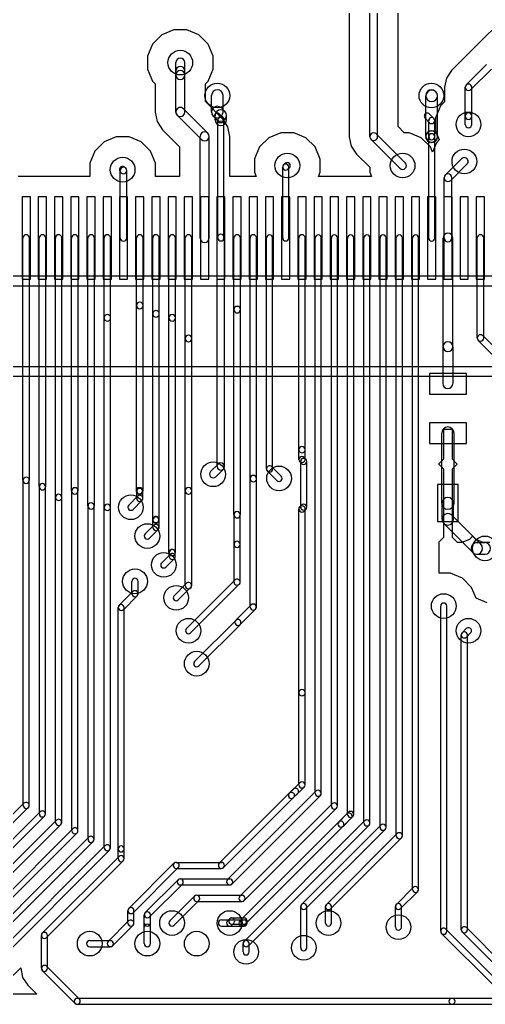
# Model space of a CAD drawing. Extents: x -29274 to 69862, y 24345 to 162744.
# Drawn here: x 19800 to 25454, y 43283 to 55242 of the extents above; entities that cross this region are included whole.
import ezdxf

# ---------------------------------------------------------------- set-up
doc = ezdxf.new("R2010")
doc.units = 0
doc.layers.add('BLACK', color=1, linetype='CONTINUOUS')

msp = doc.modelspace()

# ---------------------------------------------------------------- linework, layer by layer
at = {"layer": 'BLACK'}
for p, q in [((24053, 53820), (24053, 56920)), ((24147, 53820), (24147, 56920)), ((23803, 56653), (23803, 53820)), ((23803, 56653), (23803, 53820)), ((24397, 53943), (24397, 56653)), ((24397, 53943), (24397, 56653)), ((25795, 55375), (25295, 54875)), ((25795, 55375), (25295, 54875)), ((21524, 55058), (21412, 54946)), ((21524, 55058), (21412, 54946)), ((21671, 55119), (21524, 55058)), ((21671, 55119), (21524, 55058)), ((21830, 55119), (21671, 55119)), ((21830, 55119), (21671, 55119)), ((21976, 55058), (21830, 55119)), ((21976, 55058), (21830, 55119)), ((22088, 54946), (21976, 55058)), ((22088, 54946), (21976, 55058)), ((21412, 54946), (21351, 54800)), ((21412, 54946), (21351, 54800)), ((22149, 54799), (22088, 54946)), ((22149, 54799), (22088, 54946)), ((21351, 54800), (21351, 54641)), ((21351, 54800), (21351, 54641)), ((22149, 54640), (22149, 54799)), ((22149, 54640), (22149, 54799)), ((25295, 54875), (25045, 54625)), ((25295, 54875), (25045, 54625)), ((21695, 54570), (21695, 54720)), ((21805, 54570), (21805, 54720)), ((25471, 54698), (25222, 54449)), ((21351, 54641), (21412, 54494)), ((21351, 54641), (21412, 54494)), ((21695, 54570), (21695, 54620)), ((21695, 54120), (21695, 54570)), ((21805, 54570), (21805, 54620)), ((21805, 54120), (21805, 54570)), ((22088, 54494), (22149, 54640)), ((22088, 54494), (22149, 54640)), ((24982, 54531), (24960, 54420)), ((24982, 54531), (24960, 54420)), ((25045, 54625), (24982, 54531)), ((25045, 54625), (24982, 54531)), ((25528, 54641), (25279, 54392)), ((21412, 54494), (21445, 54461)), ((21412, 54494), (21445, 54461)), ((21445, 54461), (21445, 54120)), ((21445, 54461), (21445, 54120)), ((22055, 54461), (22088, 54494)), ((22055, 54461), (22088, 54494)), ((22055, 54247), (22055, 54461)), ((22055, 54247), (22055, 54461)), ((24960, 54420), (24960, 54244)), ((24960, 54420), (24960, 54244)), ((25210, 54070), (25210, 54420)), ((25290, 54070), (25290, 54420)), ((22130, 54120), (22130, 54320)), ((22270, 54120), (22270, 54320)), ((24734, 53824), (24734, 54316)), ((24850, 54369), (24853, 54366)), ((24874, 53824), (24874, 54316)), ((22259, 54042), (22055, 54247)), ((22259, 54042), (22055, 54247)), ((24751, 54270), (24754, 54267)), ((24912, 54196), (24851, 54050)), ((24912, 54196), (24851, 54050)), ((24960, 54244), (24912, 54196)), ((24960, 54244), (24912, 54196)), ((21445, 54120), (21468, 54003)), ((21445, 54120), (21468, 54003)), ((22007, 53785), (21711, 54081)), ((22085, 53863), (21789, 54159)), ((22150, 54071), (22193, 54028)), ((22173, 54027), (22173, 54077)), ((22268, 54054), (22226, 54096)), ((22249, 54170), (22292, 54127)), ((22313, 54027), (22313, 54077)), ((24830, 54042), (24776, 54096)), ((25210, 53970), (25210, 54070)), ((25290, 53970), (25290, 54070)), ((21468, 54003), (21534, 53904)), ((21468, 54003), (21534, 53904)), ((22216, 54002), (22174, 54044)), ((22206, 52591), (22206, 54027)), ((22262, 54040), (22259, 54042)), ((22262, 54040), (22259, 54042)), ((22328, 53941), (22262, 54040)), ((22328, 53941), (22262, 54040)), ((22280, 52591), (22280, 54027)), ((22351, 53824), (22328, 53941)), ((22351, 53824), (22328, 53941)), ((24471, 53869), (24397, 53943)), ((24471, 53869), (24397, 53943)), ((24778, 53990), (24724, 54044)), ((24767, 53820), (24767, 54016)), ((24841, 53820), (24841, 54016)), ((24851, 54050), (24851, 53891)), ((24851, 54050), (24851, 53891)), ((20971, 53819), (20824, 53758)), ((20971, 53819), (20824, 53758)), ((21130, 53819), (20971, 53819)), ((21130, 53819), (20971, 53819)), ((21276, 53758), (21130, 53819)), ((21276, 53758), (21130, 53819)), ((21534, 53904), (21741, 53698)), ((21534, 53904), (21741, 53698)), ((21991, 52590), (21991, 53824)), ((22101, 52590), (22101, 53824)), ((22351, 53339), (22351, 53824)), ((22351, 53339), (22351, 53824)), ((22971, 53869), (22824, 53808)), ((22971, 53869), (22824, 53808)), ((23130, 53869), (22971, 53869)), ((23130, 53869), (22971, 53869)), ((23276, 53808), (23130, 53869)), ((23276, 53808), (23130, 53869)), ((23803, 53820), (23826, 53706)), ((23803, 53820), (23826, 53706)), ((24134, 53853), (24483, 53504)), ((24530, 53869), (24471, 53869)), ((24530, 53869), (24471, 53869)), ((24676, 53808), (24530, 53869)), ((24676, 53808), (24530, 53869)), ((24754, 53873), (24751, 53870)), ((24767, 52590), (24767, 53820)), ((24800, 53890), (24804, 53890)), ((24841, 52590), (24841, 53820)), ((24851, 53891), (24896, 53781)), ((24851, 53891), (24896, 53781)), ((20824, 53758), (20712, 53646)), ((20824, 53758), (20712, 53646)), ((21388, 53646), (21276, 53758)), ((21388, 53646), (21276, 53758)), ((21741, 53698), (21741, 53339)), ((21741, 53698), (21741, 53339)), ((22712, 53696), (22651, 53550)), ((22712, 53696), (22651, 53550)), ((22824, 53808), (22712, 53696)), ((22824, 53808), (22712, 53696)), ((23388, 53696), (23276, 53808)), ((23388, 53696), (23276, 53808)), ((23449, 53549), (23388, 53696)), ((23449, 53549), (23388, 53696)), ((23826, 53706), (23890, 53610)), ((23826, 53706), (23890, 53610)), ((24067, 53786), (24416, 53437)), ((24788, 53696), (24676, 53808)), ((24788, 53696), (24676, 53808)), ((24814, 53633), (24788, 53696)), ((24814, 53633), (24788, 53696)), ((24800, 53750), (24804, 53750)), ((24862, 53746), (24814, 53633)), ((24862, 53746), (24814, 53633)), ((24853, 53774), (24850, 53771)), ((24896, 53781), (24862, 53746)), ((24896, 53781), (24862, 53746)), ((20712, 53646), (20651, 53500)), ((20712, 53646), (20651, 53500)), ((21449, 53499), (21388, 53646)), ((21449, 53499), (21388, 53646)), ((23890, 53610), (24051, 53449)), ((23890, 53610), (24051, 53449)), ((20651, 53500), (20651, 53341)), ((20651, 53500), (20651, 53341)), ((21449, 53340), (21449, 53499)), ((21449, 53340), (21449, 53499)), ((22651, 53550), (22651, 53391)), ((22651, 53550), (22651, 53391)), ((23023, 53496), (23005, 53478)), ((23449, 53390), (23449, 53549)), ((23449, 53390), (23449, 53549)), ((24968, 53355), (25166, 53553)), ((25034, 53289), (25232, 53487)), ((19880, 53339), (19782, 53339)), ((19880, 53339), (19782, 53339)), ((19977, 53339), (19880, 53339)), ((19977, 53339), (19880, 53339)), ((19979, 53339), (19977, 53339)), ((19979, 53339), (19977, 53339)), ((20077, 53339), (19979, 53339)), ((20077, 53339), (19979, 53339)), ((20174, 53339), (20077, 53339)), ((20174, 53339), (20077, 53339)), ((20176, 53339), (20174, 53339)), ((20176, 53339), (20174, 53339)), ((20274, 53339), (20176, 53339)), ((20274, 53339), (20176, 53339)), ((20371, 53339), (20274, 53339)), ((20371, 53339), (20274, 53339)), ((20373, 53339), (20371, 53339)), ((20373, 53339), (20371, 53339)), ((20471, 53339), (20373, 53339)), ((20471, 53339), (20373, 53339)), ((20568, 53339), (20471, 53339)), ((20568, 53339), (20471, 53339)), ((20570, 53339), (20568, 53339)), ((20570, 53339), (20568, 53339)), ((20651, 53339), (20570, 53339)), ((20651, 53339), (20570, 53339)), ((20651, 53341), (20651, 53339)), ((20651, 53341), (20651, 53339)), ((21021, 52591), (21021, 53409)), ((21032, 53382), (21022, 53392)), ((21088, 53438), (21078, 53448)), ((21101, 52591), (21101, 53409)), ((21448, 53339), (21449, 53340)), ((21448, 53339), (21449, 53340)), ((21456, 53339), (21448, 53339)), ((21456, 53339), (21448, 53339)), ((21553, 53339), (21456, 53339)), ((21553, 53339), (21456, 53339)), ((21555, 53339), (21553, 53339)), ((21555, 53339), (21553, 53339)), ((21653, 53339), (21555, 53339)), ((21653, 53339), (21555, 53339)), ((21741, 53339), (21653, 53339)), ((21741, 53339), (21653, 53339)), ((22441, 53339), (22351, 53339)), ((22441, 53339), (22351, 53339)), ((22538, 53339), (22441, 53339)), ((22538, 53339), (22441, 53339)), ((22540, 53339), (22538, 53339)), ((22540, 53339), (22538, 53339)), ((22638, 53339), (22540, 53339)), ((22638, 53339), (22540, 53339)), ((22672, 53339), (22638, 53339)), ((22672, 53339), (22638, 53339)), ((22651, 53391), (22672, 53339)), ((22651, 53391), (22672, 53339)), ((22994, 52591), (22994, 53451)), ((23075, 53444), (23057, 53426)), ((23068, 52591), (23068, 53451)), ((23427, 53339), (23449, 53390)), ((23427, 53339), (23449, 53390)), ((23523, 53339), (23427, 53339)), ((23523, 53339), (23427, 53339)), ((23525, 53339), (23523, 53339)), ((23525, 53339), (23523, 53339)), ((23623, 53339), (23525, 53339)), ((23623, 53339), (23525, 53339)), ((23720, 53339), (23623, 53339)), ((23720, 53339), (23623, 53339)), ((23722, 53339), (23720, 53339)), ((23722, 53339), (23720, 53339)), ((23820, 53339), (23722, 53339)), ((23820, 53339), (23722, 53339)), ((23917, 53339), (23820, 53339)), ((23917, 53339), (23820, 53339)), ((23919, 53339), (23917, 53339)), ((23919, 53339), (23917, 53339)), ((24017, 53339), (23919, 53339)), ((24017, 53339), (23919, 53339)), ((24072, 53339), (24017, 53339)), ((24072, 53339), (24017, 53339)), ((24051, 53449), (24051, 53391)), ((24051, 53449), (24051, 53391)), ((24051, 53391), (24072, 53339)), ((24051, 53391), (24072, 53339)), ((24954, 52591), (24954, 53321)), ((25048, 52591), (25048, 53321)), ((19929, 53090), (19829, 53090)), ((19829, 53090), (19829, 52090)), ((19929, 52090), (19929, 53090)), ((20126, 53090), (20026, 53090)), ((20026, 53090), (20026, 52090)), ((20126, 52090), (20126, 53090)), ((20323, 53090), (20223, 53090)), ((20223, 53090), (20223, 52090)), ((20323, 52090), (20323, 53090)), ((20520, 53090), (20420, 53090)), ((20420, 53090), (20420, 52090)), ((20520, 52090), (20520, 53090)), ((20717, 53090), (20617, 53090)), ((20617, 53090), (20617, 52090)), ((20717, 52090), (20717, 53090)), ((20914, 53090), (20814, 53090)), ((20814, 53090), (20814, 52090)), ((20914, 52090), (20914, 53090)), ((21111, 53090), (21011, 53090)), ((21011, 53090), (21011, 52090)), ((21111, 52090), (21111, 53090)), ((21308, 53090), (21208, 53090)), ((21208, 53090), (21208, 52090)), ((21308, 52090), (21308, 53090)), ((21505, 53090), (21405, 53090)), ((21405, 53090), (21405, 52090)), ((21505, 52090), (21505, 53090)), ((21702, 53090), (21602, 53090)), ((21602, 53090), (21602, 52090)), ((21702, 52090), (21702, 53090)), ((21899, 53090), (21799, 53090)), ((21799, 53090), (21799, 52090)), ((21899, 52090), (21899, 53090)), ((22096, 53090), (21996, 53090)), ((21996, 53090), (21996, 52090)), ((22096, 52090), (22096, 53090)), ((22293, 53090), (22193, 53090)), ((22193, 53090), (22193, 52090)), ((22293, 52090), (22293, 53090)), ((22490, 53090), (22390, 53090)), ((22390, 53090), (22390, 52090)), ((22490, 52090), (22490, 53090)), ((22687, 53090), (22587, 53090)), ((22587, 53090), (22587, 52090)), ((22687, 52090), (22687, 53090)), ((22884, 53090), (22784, 53090)), ((22784, 53090), (22784, 52090)), ((22884, 52090), (22884, 53090)), ((23081, 53090), (22981, 53090)), ((22981, 53090), (22981, 52090)), ((23081, 52090), (23081, 53090)), ((23278, 53090), (23178, 53090)), ((23178, 53090), (23178, 52090)), ((23278, 52090), (23278, 53090)), ((23475, 53090), (23375, 53090)), ((23375, 53090), (23375, 52090)), ((23475, 52090), (23475, 53090)), ((23672, 53090), (23572, 53090)), ((23572, 53090), (23572, 52090)), ((23672, 52090), (23672, 53090)), ((23869, 53090), (23769, 53090)), ((23769, 53090), (23769, 52090)), ((23869, 52090), (23869, 53090)), ((24066, 53090), (23966, 53090)), ((23966, 53090), (23966, 52090)), ((24066, 52090), (24066, 53090)), ((24263, 53090), (24163, 53090)), ((24163, 53090), (24163, 52090)), ((24263, 52090), (24263, 53090)), ((24460, 53090), (24360, 53090)), ((24360, 53090), (24360, 52090)), ((24460, 52090), (24460, 53090)), ((24657, 53090), (24557, 53090)), ((24557, 53090), (24557, 52090)), ((24657, 52090), (24657, 53090)), ((24854, 53090), (24754, 53090)), ((24754, 53090), (24754, 52090)), ((24854, 52090), (24854, 53090)), ((25051, 53090), (24951, 53090)), ((24951, 53090), (24951, 52090)), ((25051, 52090), (25051, 53090)), ((25248, 53090), (25148, 53090)), ((25148, 53090), (25148, 52090)), ((25248, 52090), (25248, 53090)), ((25445, 53090), (25345, 53090)), ((25345, 53090), (25345, 52090)), ((25445, 52090), (25445, 53090)), ((19839, 49650), (19839, 52590)), ((19919, 49650), (19919, 52590)), ((20036, 49570), (20036, 52590)), ((20116, 49570), (20116, 52590)), ((20233, 49442), (20233, 52590)), ((20313, 49442), (20313, 52590)), ((20430, 49520), (20430, 52590)), ((20510, 49520), (20510, 52590)), ((20627, 49338), (20627, 52590)), ((20707, 49338), (20707, 52590)), ((20824, 51620), (20824, 52590)), ((20904, 51620), (20904, 52590)), ((21218, 51770), (21218, 52590)), ((21298, 51770), (21298, 52590)), ((21415, 51670), (21415, 52590)), ((21495, 51670), (21495, 52590)), ((21612, 51620), (21612, 52590)), ((21692, 51620), (21692, 52590)), ((21809, 51370), (21809, 52590)), ((21889, 51370), (21889, 52590)), ((22198, 49814), (22198, 52590)), ((22288, 49814), (22288, 52590)), ((22400, 51720), (22400, 52590)), ((22480, 51720), (22480, 52590)), ((22597, 49670), (22597, 52590)), ((22677, 49670), (22677, 52590)), ((22797, 49786), (22797, 52590)), ((22871, 49786), (22871, 52590)), ((23188, 50020), (23188, 52590)), ((23268, 50020), (23268, 52590)), ((23388, 45846), (23388, 52590)), ((23462, 45846), (23462, 52590)), ((23585, 45692), (23585, 52590)), ((23659, 45692), (23659, 52590)), ((23782, 45590), (23782, 52590)), ((23856, 45590), (23856, 52590)), ((23979, 45486), (23979, 52590)), ((24053, 45486), (24053, 52590)), ((24176, 45434), (24176, 52590)), ((24250, 45434), (24250, 52590)), ((24373, 45330), (24373, 52590)), ((24447, 45330), (24447, 52590)), ((24570, 44678), (24570, 52590)), ((24644, 44678), (24644, 52590)), ((24941, 51272), (24941, 52590)), ((25061, 51272), (25061, 52590)), ((25355, 51376), (25355, 52590)), ((25435, 51376), (25435, 52590)), ((10521, 52130), (26749, 52130)), ((19829, 52090), (19929, 52090)), ((20026, 52090), (20126, 52090)), ((20223, 52090), (20323, 52090)), ((20420, 52090), (20520, 52090)), ((20617, 52090), (20717, 52090)), ((20814, 52090), (20914, 52090)), ((21011, 52090), (21111, 52090)), ((21208, 52090), (21308, 52090)), ((21405, 52090), (21505, 52090)), ((21602, 52090), (21702, 52090)), ((21799, 52090), (21899, 52090)), ((21996, 52090), (22096, 52090)), ((22193, 52090), (22293, 52090)), ((22390, 52090), (22490, 52090)), ((22587, 52090), (22687, 52090)), ((22784, 52090), (22884, 52090)), ((22981, 52090), (23081, 52090)), ((23178, 52090), (23278, 52090)), ((23375, 52090), (23475, 52090)), ((23572, 52090), (23672, 52090)), ((23769, 52090), (23869, 52090)), ((23966, 52090), (24066, 52090)), ((24163, 52090), (24263, 52090)), ((24360, 52090), (24460, 52090)), ((24557, 52090), (24657, 52090)), ((24754, 52090), (24854, 52090)), ((24951, 52090), (25051, 52090)), ((25148, 52090), (25248, 52090)), ((25345, 52090), (25445, 52090)), ((10521, 52010), (26749, 52010)), ((21218, 49520), (21218, 51770)), ((21298, 49520), (21298, 51770)), ((21415, 49170), (21415, 51670)), ((21495, 49170), (21495, 51670)), ((22400, 49230), (22400, 51720)), ((22480, 49230), (22480, 51720)), ((20824, 49320), (20824, 51620)), ((20904, 49320), (20904, 51620)), ((21612, 48770), (21612, 51620)), ((21692, 48770), (21692, 51620)), ((21810, 49520), (21810, 51370)), ((21890, 49520), (21890, 51370)), ((25366, 51347), (25771, 50942)), ((25423, 51404), (25828, 50999)), ((24940, 51271), (24940, 50821)), ((25060, 51271), (25060, 50821)), ((10521, 51030), (26749, 51030)), ((25225, 50945), (24775, 50945)), ((24775, 50945), (24775, 50695)), ((25225, 50695), (25225, 50945)), ((10521, 50910), (26749, 50910)), ((24775, 50695), (25225, 50695)), ((25225, 50345), (24775, 50345)), ((24775, 50345), (24775, 50095)), ((24950, 50170), (24950, 50270)), ((24950, 50270), (25050, 50270)), ((24950, 50170), (24950, 50270)), ((24950, 50270), (25050, 50270)), ((25050, 50270), (25050, 50170)), ((25050, 50270), (25050, 50170)), ((25225, 50095), (25225, 50345)), ((24925, 49370), (24925, 50220)), ((24950, 50120), (24950, 50170)), ((24950, 50120), (24950, 50170)), ((24950, 49907), (24950, 50120)), ((24950, 49907), (24950, 50120)), ((25050, 50170), (25050, 50120)), ((25050, 50170), (25050, 50120)), ((25050, 50120), (25050, 49907)), ((25050, 50120), (25050, 49907)), ((25075, 49370), (25075, 50220)), ((23191, 49900), (23191, 50020)), ((23265, 49900), (23265, 50020)), ((24775, 50095), (25225, 50095)), ((23202, 49872), (23223, 49851)), ((23213, 49321), (23213, 49877)), ((23255, 49925), (23276, 49904)), ((23287, 49321), (23287, 49877)), ((24894, 49851), (24950, 49907)), ((24894, 49851), (24950, 49907)), ((25050, 49907), (25112, 49845)), ((25050, 49907), (25112, 49845)), ((22210, 49845), (22118, 49753)), ((22274, 49781), (22182, 49689)), ((22924, 49644), (22808, 49760)), ((22976, 49696), (22860, 49812)), ((24894, 49839), (24894, 49851)), ((24894, 49839), (24894, 49851)), ((24950, 49783), (24894, 49839)), ((24950, 49783), (24894, 49839)), ((24950, 49470), (24950, 49783)), ((24950, 49470), (24950, 49783)), ((25112, 49845), (25050, 49783)), ((25112, 49845), (25050, 49783)), ((25050, 49783), (25050, 49470)), ((25050, 49783), (25050, 49470)), ((19842, 45699), (19842, 49649)), ((19916, 45699), (19916, 49649)), ((22600, 48108), (22600, 49670)), ((22674, 48108), (22674, 49670)), ((20039, 45596), (20039, 49570)), ((20113, 45596), (20113, 49570)), ((20433, 45390), (20433, 49520)), ((20507, 45390), (20507, 49520)), ((21221, 49428), (21221, 49512)), ((21250, 49557), (21258, 49557)), ((21284, 49539), (21277, 49546)), ((21295, 49428), (21295, 49512)), ((21810, 48370), (21810, 49520)), ((21890, 48370), (21890, 49520)), ((25125, 49595), (24875, 49595)), ((24875, 49595), (24875, 49145)), ((25125, 49145), (25125, 49595)), ((20236, 45493), (20236, 49441)), ((20310, 45493), (20310, 49441)), ((21124, 49346), (21232, 49454)), ((21176, 49294), (21284, 49402)), ((21231, 49486), (21224, 49493)), ((21250, 49483), (21258, 49483)), ((24950, 49420), (24950, 49470)), ((24950, 49420), (24950, 49470)), ((24950, 49320), (24950, 49420)), ((24950, 49320), (24950, 49420)), ((25050, 49470), (25050, 49420)), ((25050, 49470), (25050, 49420)), ((25050, 49420), (25050, 49320)), ((25050, 49420), (25050, 49320)), ((20630, 45287), (20630, 49337)), ((20704, 45287), (20704, 49337)), ((20827, 45184), (20827, 49320)), ((20901, 45184), (20901, 49320)), ((23188, 47070), (23188, 49298)), ((23223, 49346), (23202, 49325)), ((23276, 49293), (23255, 49272)), ((23268, 47070), (23268, 49298)), ((24930, 49174), (24930, 49370)), ((24950, 49270), (24950, 49320)), ((24950, 49270), (24950, 49320)), ((24950, 48957), (24950, 49270)), ((24950, 48957), (24950, 49270)), ((25050, 49320), (25050, 49270)), ((25050, 49320), (25050, 49270)), ((25050, 49270), (25050, 48957)), ((25050, 49270), (25050, 48957)), ((25070, 49174), (25070, 49370)), ((21418, 49075), (21418, 49165)), ((21450, 49207), (21454, 49207)), ((21480, 49192), (21476, 49196)), ((21492, 49075), (21492, 49165)), ((22403, 48870), (22403, 49230)), ((22477, 48870), (22477, 49230)), ((25402, 48870), (25049, 49223)), ((21324, 48997), (21428, 49101)), ((21376, 48945), (21480, 49049)), ((21428, 49140), (21424, 49144)), ((21450, 49133), (21454, 49133)), ((24875, 49145), (25125, 49145)), ((25303, 48771), (24950, 49124)), ((24894, 48901), (24950, 48957)), ((24894, 48901), (24950, 48957)), ((25050, 48957), (25112, 48895)), ((25050, 48957), (25112, 48895)), ((25174, 48896), (25266, 48934)), ((25174, 48896), (25266, 48934)), ((25266, 48934), (25300, 48968)), ((25266, 48934), (25300, 48968)), ((25300, 48968), (25334, 48934)), ((25300, 48968), (25334, 48934)), ((25334, 48934), (25425, 48896)), ((25334, 48934), (25425, 48896)), ((21650, 48807), (21652, 48807)), ((21678, 48794), (21676, 48796)), ((22403, 48410), (22403, 48870)), ((22477, 48410), (22477, 48870)), ((24894, 48519), (24894, 48901)), ((24894, 48519), (24894, 48901)), ((25112, 48895), (25174, 48896)), ((25112, 48895), (25174, 48896)), ((25353, 48890), (25449, 48890)), ((25425, 48896), (25510, 48896)), ((25425, 48896), (25510, 48896)), ((21524, 48646), (21626, 48748)), ((21576, 48594), (21678, 48696)), ((21615, 48722), (21615, 48768)), ((21626, 48742), (21624, 48744)), ((21650, 48733), (21652, 48733)), ((21689, 48722), (21689, 48768)), ((25353, 48750), (25449, 48750)), ((21824, 47846), (22414, 48436)), ((25030, 48519), (24894, 48519)), ((25030, 48519), (24894, 48519)), ((25176, 48458), (25030, 48519)), ((25176, 48458), (25030, 48519)), ((25288, 48346), (25176, 48458)), ((25288, 48346), (25176, 48458)), ((21163, 48270), (21163, 48420)), ((21237, 48270), (21237, 48420)), ((21674, 48246), (21824, 48396)), ((21726, 48194), (21876, 48344)), ((21876, 47794), (22466, 48384)), ((25342, 48214), (25288, 48346)), ((25342, 48214), (25288, 48346)), ((21173, 48296), (21006, 48129)), ((21226, 48243), (21059, 48076)), ((25476, 48158), (25342, 48214)), ((25476, 48158), (25342, 48214)), ((20995, 45170), (20995, 48102)), ((21069, 45170), (21069, 48102)), ((22610, 48134), (22423, 47947)), ((22423, 47947), (22610, 48134)), ((22663, 48081), (22476, 47894)), ((22476, 47894), (22663, 48081)), ((24913, 44170), (24913, 48120)), ((24987, 44170), (24987, 48120)), ((21924, 47447), (22423, 47946)), ((21977, 47394), (22476, 47893)), ((25174, 47796), (25224, 47846)), ((25163, 44188), (25163, 47770)), ((25226, 47744), (25276, 47794)), ((25237, 44188), (25237, 47770)), ((23191, 45948), (23191, 47070)), ((23265, 45948), (23265, 47070)), ((23201, 45974), (23074, 45847)), ((23254, 45921), (23127, 45794)), ((22224, 44996), (23074, 45846)), ((23398, 45872), (22323, 44797)), ((23451, 45819), (22376, 44744)), ((23074, 45846), (23124, 45896)), ((23126, 45794), (23176, 45844)), ((18874, 44747), (19852, 45725)), ((22276, 44944), (23126, 45794)), ((23596, 45718), (22474, 44596)), ((18926, 44695), (19904, 45673)), ((18974, 44547), (20049, 45622)), ((19027, 44494), (20102, 45569)), ((23648, 45666), (22526, 44544)), ((23792, 45616), (23673, 45497)), ((23674, 45497), (23773, 45596)), ((23845, 45563), (23726, 45444)), ((19074, 44347), (20246, 45519)), ((19126, 44295), (20298, 45467)), ((22474, 44297), (23673, 45496)), ((23989, 45512), (22524, 44047)), ((22527, 44244), (23726, 45443)), ((24042, 45459), (22577, 43994)), ((24186, 45459), (23224, 44497)), ((23727, 45444), (23826, 45543)), ((19174, 44146), (20444, 45416)), ((19226, 44094), (20496, 45364)), ((24238, 45407), (23276, 44445)), ((24384, 45356), (23524, 44496)), ((19292, 43965), (20640, 45313)), ((19344, 43913), (20692, 45261)), ((19424, 43797), (20837, 45210)), ((24436, 45304), (23576, 44444)), ((19477, 43744), (20890, 45157)), ((20995, 45052), (20995, 45170)), ((21069, 45052), (21069, 45170)), ((21006, 45078), (20074, 44146)), ((21058, 45026), (20126, 44094)), ((21124, 44447), (21673, 44996)), ((21700, 45007), (22250, 45007)), ((21177, 44394), (21726, 44943)), ((21700, 44933), (22250, 44933)), ((21723, 44796), (21324, 44397)), ((21776, 44743), (21377, 44344)), ((21750, 44807), (22350, 44807)), ((21750, 44733), (22350, 44733)), ((21950, 44607), (22500, 44607)), ((24580, 44703), (24374, 44497)), ((24632, 44651), (24426, 44445)), ((21924, 44596), (21624, 44296)), ((21976, 44544), (21676, 44244)), ((21950, 44533), (22500, 44533)), ((21113, 44270), (21113, 44420)), ((21187, 44270), (21187, 44420)), ((21313, 44020), (21313, 44370)), ((21313, 44270), (21313, 44370)), ((21387, 44020), (21387, 44370)), ((21387, 44270), (21387, 44370)), ((23213, 43970), (23213, 44470)), ((23287, 43970), (23287, 44470)), ((23513, 44270), (23513, 44470)), ((23587, 44270), (23587, 44470)), ((24363, 44220), (24363, 44470)), ((24437, 44220), (24437, 44470)), ((20874, 44047), (21123, 44296)), ((22250, 44307), (22524, 44307)), ((22324, 44297), (22348, 44321)), ((22375, 44332), (22525, 44332)), ((22375, 44258), (22525, 44258)), ((22376, 44245), (22400, 44269)), ((22488, 44271), (22488, 44295)), ((22500, 44307), (22524, 44307)), ((22562, 44271), (22562, 44295)), ((20927, 43994), (21176, 44243)), ((21313, 44020), (21313, 44220)), ((21387, 44020), (21387, 44220)), ((22250, 44233), (22524, 44233)), ((22500, 44233), (22524, 44233)), ((25548, 43520), (24924, 44144)), ((25600, 43572), (24976, 44196)), ((25632, 43704), (25174, 44162)), ((25684, 43756), (25226, 44214)), ((20063, 43720), (20063, 44120)), ((20137, 43720), (20137, 44120)), ((20650, 44057), (20900, 44057)), ((22513, 43920), (22513, 44020)), ((22587, 43920), (22587, 44020)), ((20650, 43983), (20900, 43983)), ((19653, 43567), (19813, 43728)), ((19653, 43567), (19813, 43728)), ((19813, 43728), (19813, 43720)), ((19813, 43728), (19813, 43720)), ((19813, 43720), (19835, 43610)), ((19813, 43720), (19835, 43610)), ((20074, 43693), (20473, 43294)), ((20127, 43746), (20526, 43347)), ((19835, 43610), (19897, 43517)), ((19835, 43610), (19897, 43517)), ((19897, 43517), (20007, 43407)), ((19897, 43517), (20007, 43407)), ((20007, 43407), (19200, 43407)), ((20007, 43407), (19200, 43407)), ((20500, 43357), (25050, 43357)), ((25050, 43357), (29000, 43357)), ((20500, 43283), (25050, 43283)), ((25050, 43283), (29000, 43283))]:
    msp.add_line(p, q, dxfattribs=at)
for centre in [(21750, 54720), (22200, 54320), (24800, 54320), (25250, 53970), (23050, 53470), (24450, 53470), (25200, 53520), (21050, 53420), (22150, 49720), (22950, 49670), (21150, 49320), (21350, 48970), (25450, 48820), (21550, 48620), (21200, 48420), (21700, 48220), (24950, 48120), (21850, 47820), (25250, 47820), (21950, 47420), (21650, 44270), (22350, 44270), (23550, 44270), (24400, 44220), (20650, 44020), (21350, 44020), (21950, 44020), (22550, 43920), (23250, 43970)]:
    msp.add_circle(centre, 150, dxfattribs=at)
for centre, radius, start, end in [((21750, 54720), 55, 360, 540), ((21750, 54620), 55, 360, 540), ((21750, 54570), 55, 360, 540), ((21750, 54570), 55, 180, 360), ((21750, 54570), 55, 180, 360), ((25250, 54420), 40, 360, 540), ((25251, 54421), 40, 135, 315), ((22200, 54320), 70, 360, 540), ((24801, 54319), 70, 45, 225), ((24804, 54316), 70, 360, 540), ((24803, 54317), 70, 225, 405), ((21750, 54120), 55, 405, 585), ((22200, 54120), 70, 45, 225), ((21750, 54120), 55, 180, 360), ((22200, 54120), 70, 180, 360), ((22200, 54070), 37, 405, 585), ((22243, 54077), 70, 360, 540), ((22242, 54078), 70, 225, 405), ((22243, 54027), 37, 360, 540), ((22242, 54028), 37, 225, 405), ((24750, 54070), 37, 405, 585), ((24804, 54016), 37, 360, 540), ((25250, 54070), 40, 360, 540), ((25250, 54070), 40, 180, 360), ((22243, 54027), 70, 180, 360), ((24804, 54016), 37, 225, 405), ((25250, 53970), 40, 180, 360), ((22046, 53824), 55, 360, 540), ((22046, 53824), 55, 225, 405), ((24100, 53820), 47, 45, 225), ((24100, 53820), 47, 180, 360), ((24800, 53820), 70, 90, 270), ((24801, 53821), 70, 135, 315), ((24804, 53824), 70, 180, 360), ((24803, 53823), 70, -45, 135), ((24804, 53820), 37, 360, 540), ((24804, 53820), 37, 180, 360), ((24804, 53820), 70, 270, 450), ((21050, 53420), 40, 405, 585), ((23031, 53451), 37, 360, 540), ((23031, 53452), 37, 135, 315), ((23049, 53470), 37, -45, 135), ((24450, 53470), 47, 225, 405), ((25199, 53520), 47, 315, 495), ((21061, 53409), 40, 360, 540), ((21060, 53410), 40, 225, 405), ((25001, 53321), 47, 360, 540), ((25001, 53322), 47, 135, 315), ((19879, 52590), 40, 360, 540), ((20076, 52590), 40, 360, 540), ((20273, 52590), 40, 360, 540), ((20470, 52590), 40, 360, 540), ((20667, 52590), 40, 360, 540), ((20864, 52590), 40, 360, 540), ((21258, 52590), 40, 360, 540), ((21455, 52590), 40, 360, 540), ((21652, 52590), 40, 360, 540), ((21849, 52590), 40, 360, 540), ((22243, 52590), 45, 360, 540), ((22440, 52590), 40, 360, 540), ((22637, 52590), 40, 360, 540), ((22834, 52590), 37, 360, 540), ((23228, 52590), 40, 360, 540), ((23425, 52590), 37, 360, 540), ((23622, 52590), 37, 360, 540), ((23819, 52590), 37, 360, 540), ((24016, 52590), 37, 360, 540), ((24213, 52590), 37, 360, 540), ((24410, 52590), 37, 360, 540), ((24607, 52590), 37, 360, 540), ((25001, 52590), 60, 360, 540), ((25395, 52590), 40, 360, 540), ((21061, 52591), 40, 180, 360), ((22046, 52590), 55, 180, 360), ((22243, 52591), 37, 180, 360), ((23031, 52591), 37, 180, 360), ((24804, 52590), 37, 180, 360), ((25001, 52591), 47, 180, 360), ((21258, 51770), 40, 360, 540), ((21258, 51770), 40, 180, 360), ((21455, 51670), 40, 360, 540), ((21455, 51670), 40, 180, 360), ((22440, 51720), 40, 360, 540), ((22440, 51720), 40, 180, 360), ((20864, 51620), 40, 360, 540), ((20864, 51620), 40, 180, 360), ((21652, 51620), 40, 360, 540), ((21652, 51620), 40, 180, 360), ((21849, 51370), 40, 90, 270), ((21849, 51370), 40, 180, 360), ((21850, 51370), 40, 360, 540), ((21849, 51370), 40, 270, 450), ((25000, 51271), 60, 0, 179), ((25395, 51375), 40, 45, 225), ((25395, 51376), 40, 180, 360), ((25001, 51272), 60, 180, 360), ((25000, 50821), 60, 179, 359), ((25000, 50220), 75, 360, 540), ((23228, 50020), 40, 180, 360), ((23228, 50020), 37, 360, 540), ((23228, 49899), 37, 45, 225), ((23228, 49900), 37, 180, 360), ((23250, 49877), 37, 360, 540), ((23250, 49877), 37, 225, 405), ((22150, 49721), 45, 135, 315), ((22243, 49814), 45, 180, 360), ((22242, 49813), 45, -45, 135), ((22834, 49786), 37, 405, 585), ((22834, 49786), 37, 180, 360), ((19879, 49650), 40, 180, 360), ((19879, 49649), 37, 360, 540), ((22637, 49670), 40, 180, 360), ((22637, 49670), 37, 360, 540), ((22950, 49670), 37, 225, 405), ((20076, 49570), 40, 180, 360), ((20076, 49570), 37, 360, 540), ((20470, 49520), 40, 180, 360), ((20470, 49520), 37, 360, 540), ((21250, 49520), 37, 90, 270), ((21250, 49520), 37, 405, 585), ((21258, 49520), 40, 180, 360), ((21258, 49512), 37, 360, 540), ((21258, 49512), 37, 225, 405), ((21258, 49520), 37, 270, 450), ((21850, 49520), 40, 360, 540), ((21850, 49520), 40, 180, 360), ((20273, 49442), 40, 180, 360), ((20273, 49441), 37, 360, 540), ((21258, 49428), 37, 180, 360), ((21258, 49428), 37, 315, 495), ((25000, 49370), 70, 360, 540), ((20667, 49338), 40, 180, 360), ((20667, 49337), 37, 360, 540), ((20864, 49320), 40, 180, 360), ((20864, 49320), 37, 360, 540), ((21150, 49320), 37, 135, 315), ((23228, 49298), 40, 360, 540), ((23228, 49298), 37, 135, 315), ((23250, 49321), 37, 180, 360), ((23250, 49320), 37, -45, 135), ((25000, 49370), 75, 180, 360), ((21450, 49170), 37, 90, 270), ((21450, 49170), 37, 405, 585), ((21455, 49170), 40, 180, 360), ((21455, 49165), 37, 360, 540), ((21454, 49166), 37, 225, 405), ((21454, 49170), 37, 270, 450), ((22440, 49230), 40, 180, 360), ((22440, 49230), 37, 360, 540), ((25000, 49173), 70, 405, 585), ((25000, 49174), 70, 180, 360), ((21455, 49075), 37, 180, 360), ((21454, 49075), 37, 315, 495), ((21350, 48971), 37, 135, 315), ((21650, 48770), 37, 90, 270), ((21650, 48770), 37, 405, 585), ((21652, 48768), 37, 360, 540), ((21652, 48768), 37, 225, 405), ((21652, 48770), 37, 270, 450), ((22440, 48870), 37, 360, 540), ((22440, 48870), 37, 180, 360), ((25353, 48820), 70, 90, 270), ((25352, 48821), 70, 225, 405), ((25449, 48820), 70, 270, 450), ((21652, 48770), 40, 180, 360), ((21652, 48722), 37, 180, 360), ((21652, 48722), 37, 315, 495), ((21550, 48620), 37, 135, 315), ((21200, 48420), 37, 360, 540), ((22440, 48410), 37, 315, 495), ((21850, 48370), 40, 180, 360), ((21850, 48370), 37, 315, 495), ((22440, 48410), 37, 180, 360), ((21200, 48270), 37, 180, 360), ((21199, 48269), 37, -45, 135), ((21700, 48220), 37, 135, 315), ((21032, 48102), 37, 360, 540), ((21033, 48103), 37, 135, 315), ((22637, 48108), 37, 180, 360), ((22636, 48107), 37, -45, 135), ((22636, 48107), 37, 315, 495), ((24950, 48120), 37, 360, 540), ((22450, 47920), 37, 315, 495), ((21850, 47820), 37, 135, 315), ((22450, 47921), 37, 135, 315), ((22450, 47921), 37, 135, 315), ((25250, 47820), 37, 315, 495), ((25200, 47770), 37, 360, 540), ((25200, 47770), 37, 135, 315), ((21950, 47420), 37, 135, 315), ((23228, 47070), 40, 180, 360), ((23228, 47070), 37, 360, 540), ((23228, 45948), 37, 180, 360), ((23228, 45948), 37, -45, 135), ((23100, 45820), 37, 135, 315), ((23100, 45820), 37, 135, 315), ((23100, 45820), 37, 315, 495), ((23150, 45870), 37, 315, 495), ((23425, 45846), 37, 180, 360), ((23424, 45845), 37, -45, 135), ((19879, 45699), 37, 180, 360), ((19878, 45699), 37, 315, 495), ((23622, 45692), 37, 180, 360), ((23622, 45692), 37, -45, 135), ((20076, 45596), 37, 180, 360), ((20075, 45595), 37, 315, 495), ((23799, 45569), 37, 315, 495), ((23819, 45590), 37, 180, 360), ((23818, 45589), 37, -45, 135), ((20273, 45493), 37, 180, 360), ((20272, 45493), 37, 315, 495), ((23700, 45471), 37, 135, 315), ((23701, 45471), 37, 135, 315), ((23700, 45470), 37, 315, 495), ((24016, 45486), 37, 180, 360), ((24016, 45486), 37, -45, 135), ((24212, 45433), 37, -45, 135), ((20470, 45390), 37, 180, 360), ((20470, 45390), 37, 315, 495), ((20666, 45287), 37, 315, 495), ((24213, 45434), 37, 180, 360), ((24410, 45330), 37, 180, 360), ((24410, 45330), 37, -45, 135), ((20667, 45287), 37, 180, 360), ((20863, 45183), 37, 315, 495), ((21032, 45170), 37, 360, 540), ((20864, 45184), 37, 180, 360), ((21032, 45170), 37, 180, 360), ((21032, 45052), 37, -45, 135), ((21032, 45052), 37, 180, 360), ((21700, 44970), 37, 90, 270), ((21699, 44969), 37, 315, 495), ((22250, 44970), 37, 135, 315), ((22250, 44970), 37, 270, 450), ((21750, 44770), 37, 90, 270), ((21749, 44769), 37, -45, 135), ((22350, 44771), 37, 135, 315), ((22350, 44770), 37, 270, 450), ((21950, 44570), 37, 90, 270), ((21950, 44570), 37, -45, 135), ((22500, 44570), 37, 270, 450), ((24607, 44678), 37, 180, 360), ((24606, 44677), 37, -45, 135), ((22500, 44570), 37, 135, 315), ((23250, 44470), 37, 360, 540), ((23250, 44471), 37, 135, 315), ((23550, 44470), 37, 360, 540), ((23550, 44470), 37, 135, 315), ((24400, 44470), 37, 360, 540), ((24400, 44471), 37, 135, 315), ((21150, 44420), 37, 360, 540), ((21151, 44421), 37, 135, 315), ((21350, 44370), 37, 360, 540), ((21350, 44370), 37, 360, 540), ((21351, 44371), 37, 135, 315), ((21150, 44270), 37, 180, 360), ((21149, 44269), 37, 315, 495), ((21350, 44270), 37, 180, 360), ((21350, 44220), 37, 360, 540), ((21650, 44270), 37, 135, 315), ((22250, 44270), 37, 90, 270), ((22350, 44271), 37, 135, 315), ((22375, 44295), 37, 90, 270), ((22374, 44295), 37, 315, 495), ((22500, 44270), 37, 90, 270), ((22500, 44270), 37, 135, 315), ((22525, 44295), 37, 360, 540), ((22525, 44271), 37, 180, 360), ((22524, 44270), 37, 270, 450), ((22524, 44270), 37, 270, 450), ((22525, 44295), 37, 270, 450), ((23550, 44270), 37, 180, 360), ((20100, 44120), 37, 360, 540), ((20100, 44120), 37, 135, 315), ((24400, 44220), 37, 180, 360), ((24950, 44170), 37, 405, 585), ((24950, 44170), 37, 180, 360), ((25200, 44188), 37, 405, 585), ((25200, 44188), 37, 180, 360), ((20650, 44020), 37, 90, 270), ((20901, 44021), 37, 135, 315), ((20900, 44020), 37, 270, 450), ((21350, 44020), 37, 180, 360), ((21350, 44020), 37, 180, 360), ((22550, 44020), 37, 360, 540), ((22550, 44020), 37, 135, 315), ((22550, 43920), 37, 180, 360), ((23250, 43970), 37, 180, 360), ((20100, 43720), 37, 180, 360), ((20101, 43719), 37, 45, 225), ((20500, 43320), 37, 90, 270), ((20499, 43321), 37, 225, 405), ((25050, 43320), 37, 90, 270), ((25050, 43320), 37, 270, 450)]:
    msp.add_arc(centre, radius, start, end, dxfattribs=at)

doc.saveas('drawing.dxf')
